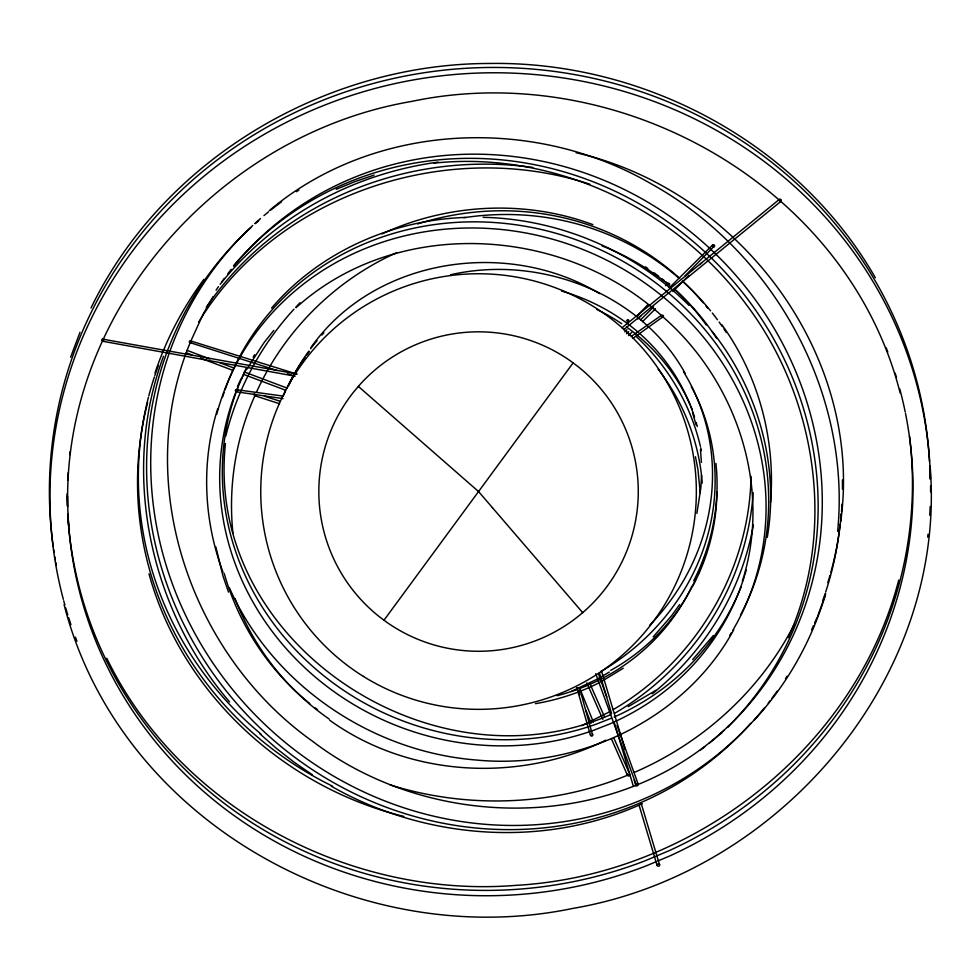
<?xml version="1.0" encoding="UTF-8"?>
<svg xmlns="http://www.w3.org/2000/svg" width="980" height="980" viewBox="0 0 980 980"><rect width="100%" height="100%" fill="white"/><g stroke="black" fill="none" stroke-linecap="round" stroke-linejoin="round"><path stroke-width="1.47" d="M716.858 491.96C716.649 524.741 708.136 557.363 692.639 586.224M751.023 476.317C749.565 571.095 694.857 662.149 613.137 709.655M770.525 502.605C775.744 440.057 758.765 375.744 721.905 324.796M701.558 475.178L700.835 487.979L696.878 513.434M837.643 531.27C851.424 391.914 773.085 251.346 651.406 183.958C534.027 115.505 374.642 121.937 269.329 210.578M225.461 443.475C203.999 642.353 432.327 793.028 610.675 714.653M840.767 521.238C863.723 353.719 738.357 189.569 576.167 152.745M767.267 537.359C779.688 464.9 757.54 388.754 712.166 331.473M661.096 316.136L662.615 315.119A1.311 1.25 55.1 0 1 663.485 316.393L633.031 338.235M590.462 734.559L590.928 735.907A1.299 1.25 -16 0 0 592.68 735.527L579.401 687.568M217.609 409.003C201.023 462.046 203.607 520.331 223.036 572.259M742.338 581.14C772.375 487.526 736.421 381.024 663.411 317.312M898.734 580.05C854.413 750.888 690.018 875.691 515.701 885.381C350.644 898.587 179.769 808.696 106.771 658.254M163.513 356.242C120.32 472.385 149.634 608.592 229.553 701.888M825.675 593.807C811.771 640.773 787.173 684.493 753.914 720.484M154.987 373.037C166.159 339.46 182.77 307.769 203.889 279.386M817.749 615.967L825.013 596.097M70.609 357.198L79.993 332.306M189.973 343.171C132.214 483.41 190.328 654.26 312.081 740.929C432.425 833.233 618.625 832.718 729.5 725.09M190.512 341.836L203.056 314.298L212.979 296.793M788.288 637.637C836.895 529.384 816.769 397.353 745.658 303.714C674.902 207.785 553.284 150.528 434.042 163.133M237.025 389.44L244.302 372.437A270.664 250.415 23.2 0 1 246.152 368.578M811.636 629.809L813.473 625.657M814.698 622.888L817.136 617.351M255.376 394.597C235.825 437.766 228.022 486.154 232.946 533.279M256.527 392.024C284.421 330.64 335.319 280.047 396.912 252.583M693.693 580.809C712.056 544.831 720.3 503.61 715.914 463.381M794.364 624.211C760.578 690.447 702.293 743.195 634.158 772.461M90.993 308.002C163.121 159.128 325.262 63.529 489.535 63.467C643.738 60.932 798.222 142.847 875.312 277.732M246.85 369.191L263.963 342.718L273.837 330.37M733.751 629.797C684.567 720.3 577.612 769.729 476.611 760.051C371.579 751.844 272.391 684.836 229.492 588.012M198.597 322.163C277.242 193.281 448.08 137.653 589.838 184.203M679.655 604.55L671.52 615.808L653.195 636.865M383.988 620.205L379.113 616.543A159.728 159.728 0 0 1 353.547 392.123L360.04 384.466A159.728 159.728 0 0 1 569.944 360.554L577.98 366.557A159.728 159.728 0 0 1 606.608 587.008A159.728 159.728 0 0 1 387.161 622.545L383.988 620.205L573.104 362.918M311.077 347.3C374.495 257.691 507.493 238.018 599.503 293.571M713.281 635.579L692.676 659.614M623.635 329.733L780.999 201.292L781.305 200.177A1.335 1.262 50.8 0 0 780.472 199.222L779.333 199.393L779.027 200.52M685.069 275.809L714.653 245.723A1.323 1.25 45.3 0 0 713.489 244.694L712.325 246.066M271.595 308.063C319.517 251.897 392.306 219.826 465.635 217.425M637.367 315.891L647.78 304.719M665.481 285.731L667.564 283.502M628.499 335.589L631.745 332.355M642.562 321.599L655.547 308.7M672.856 291.489L689.075 275.356M699.892 264.6L702.06 262.456M624.824 331.853L626.992 329.709M637.833 318.978L641.092 315.756M669.279 287.863L712.644 244.951M626.514 333.739L628.682 331.595M640.614 319.799L653.623 306.924M296.058 307.696C397.072 216.066 563.757 225.865 662.296 316.271M621.969 327.822L779.333 199.393M103.721 340.942L101.932 340.599A1.311 1.25 -79.7 0 1 102.226 339.08L296.83 373.944M237.319 391.473L235.666 391.388A1.299 1.25 -81.6 0 1 235.788 389.599L283.232 396.104A225.559 212.219 30.4 0 1 285.609 390.775M631.377 336.324L661.463 315.303M663.117 317.226L661.966 317.41M780.999 201.292L779.86 201.464M623.219 668.262L601.426 681.517M714.334 246.838L713.489 247.083A1.323 1.25 45.3 0 1 712.889 246.85M655.963 690.288L628.168 706.69M609.327 672.047L597.114 679.201L571.512 691.304M609.511 711.872L581.765 725.678M600.115 682.252C579.841 692.701 557.938 699.879 535.448 703.652M382.09 233.902C447.554 203.472 525.096 199.406 592.912 224.641M605.763 740.17C518.935 783.155 408.93 777.25 329.733 720.263M656.539 861.53L645.698 866.087A422.907 402.89 -5.6 0 1 67.951 514.182M657.886 860.955L670.075 855.822A422.907 402.89 -5.6 0 0 905.532 413.56M336.226 189.348L354.907 181.619L374.103 175.114M628.621 774.751C553.614 806.124 467.644 809.088 390.163 784.943M642.304 803.686C543.655 848.778 424.708 839.615 331.179 786.144M611.459 718.181L596.257 724.147A270.664 250.415 23.2 0 1 306.752 660.961A270.664 250.415 23.2 0 1 238.116 386.904M450.616 274.755C539.123 254.543 640.638 292.616 685.314 373.625M627.641 321.93L628.805 320.582A1.323 1.25 43.7 0 0 627.641 319.566L626.49 320.913M483.116 217.315C559.654 219.079 634.881 251.26 689.014 305.393M236.474 391.792L283.073 398.64M102.876 341.273L295.151 376.198M296.867 374.091L190.01 340.721A1.299 1.25 -72.5 0 0 189.446 342.424L277.205 370.538M190.108 343.037L191.014 342.951A1.299 1.25 -72.5 0 0 191.48 342.51M103.059 338.749L104.015 339.423M403.821 816.389C284.359 787.369 181.717 693.179 148.985 573.79M287.361 373.748L293.167 375.585M264.465 396.202L280.403 401.347M254.984 395.798L279.594 403.748M187.07 350.362L209.953 358.999M219.973 362.784L234.281 368.174M244.302 371.959L287.226 388.141M186.261 352.776L191.982 354.932M200.569 358.166L232.04 370.036M243.493 374.36L284.984 390.003M602.137 245.968C626.085 255.192 648.405 268.41 668.409 284.445M637.453 783.498L638.041 785.237A1.311 1.25 -19.8 0 1 636.583 785.74L595.718 673.652M190.916 340.636L191.578 341.248M312.289 774.739L294.098 762.195L276.654 748.585L260.043 733.959M592.361 733.91L592.888 734.645M358.374 386.438L478.546 491.556L492.487 507.738M582.696 612.647L492.401 507.64M589.678 683.146L604.476 716.76M613.725 737.769L629.136 772.779M586.799 682.876L602.823 719.295M611.447 738.895L627.482 775.315M579.707 688.095L593.39 722.125M576.865 687.801L579.719 694.894M585.979 710.488L591.112 723.252M598.51 673.971L606.755 696.841M617.045 725.445L638.152 784.061M635.873 785.176L635.983 784A1.311 1.25 -19.8 0 1 636.486 783.584M228.512 592.104L222.962 575.983L215.857 546.913M900.142 392.894C847.32 184.938 617.523 57.93 411.637 101.418C213.983 134.983 52.32 322.028 68.759 525.611M64.104 604.758C119.707 821.865 357.847 953.356 572.982 908.387C778.855 873.425 947.268 678.577 930.143 466.505M601.414 670.724L625.007 749.48M634.183 780.105L635.934 785.936M641.177 803.441L659.528 864.691M599.368 672.709L611.606 713.538M614.668 723.742L633.448 786.462M639.132 805.425L657.041 865.217M576.926 688.095L590.413 735.172M692.566 412.617L696.033 424.781M695.445 456.754L697.944 469.641L700.247 492.732M700.48 449.722L701.435 462.413M840.019 524.41A352.433 336.115 8.8 0 1 825.613 592.165M825.148 593.598A352.433 336.115 8.8 0 1 822.673 600.74M332.612 786.217A352.433 336.115 8.8 0 1 147.637 402.486M840.914 513.875A352.433 336.115 8.8 0 1 840.571 518.396M841.244 514.659A352.433 336.115 8.8 0 1 830.795 572.479M829.974 575.383A352.433 336.115 8.8 0 1 827.806 582.622M261.096 734.143A352.433 336.115 8.8 0 1 148.446 397.255M148.825 395.798A352.433 336.115 8.8 0 1 154.375 376.969M154.852 375.536A352.433 336.115 8.8 0 1 158.368 365.565M842.396 479.98A352.433 336.115 8.8 0 1 842.457 489.032M841.992 504.124A352.433 336.115 8.8 0 1 841.502 511.658M206.29 307.181A338.333 322.665 8.8 0 1 528.208 166.821M529.715 167.017A338.333 322.665 8.8 0 1 532.728 167.409M220.145 284.31A338.333 322.665 8.8 0 1 438.305 162.092M691.317 386.671A225.559 209.426 -23.6 0 1 601.304 671.214M683.562 371.812A225.559 209.426 -23.6 0 1 649.581 625.363M596.82 309.46A216.531 201.047 -23.6 0 1 621.798 323.731M626.502 326.989A216.531 201.047 -23.6 0 1 692.358 409.91M690.778 406.529A216.531 201.047 -23.6 0 1 694.538 417.113M696.18 422.49A216.531 201.047 -23.6 0 1 697.295 426.545M561.589 291.048A216.531 201.047 -23.6 0 1 638.433 332.453M639.499 333.384A216.531 201.047 -23.6 0 1 690.263 405.218M240.088 355.728A281.946 260.864 23.2 0 1 612.904 255.866A281.946 260.864 23.2 0 1 740.476 615.109M222.656 396.827A281.946 260.864 23.2 0 1 224.053 392.576M225.032 389.758A281.946 260.864 23.2 0 1 238.691 358.362M216.678 414.43A281.946 260.864 23.2 0 1 587.669 251.444A281.946 260.864 23.2 0 1 732.77 630.373M731.239 632.933A281.946 260.864 23.2 0 1 729.683 635.481M741.235 586.567A270.664 250.415 23.2 0 1 614.178 717.005M744.31 576.534A270.664 250.415 23.2 0 1 608.837 724.33L593.623 730.296A270.664 250.415 23.2 0 1 304.118 667.098A270.664 250.415 23.2 0 1 235.482 393.054M241.668 378.586A270.664 250.415 23.2 0 1 246.776 368.345M253.134 357.137A270.664 250.415 23.2 0 1 254.629 354.699M746.344 569.662A270.664 250.415 23.2 0 1 744.739 575.162M692.064 585.991A225.559 212.219 30.4 0 1 603.717 677.682M602.382 678.38A225.559 212.219 30.4 0 1 590.144 684.261M588.76 684.861A225.559 212.219 30.4 0 1 580.344 688.291M577.502 689.357A225.559 212.219 30.4 0 1 557.167 695.69M286.858 388.092A225.559 212.219 30.4 0 1 304.927 357.516M306.667 355.115A225.559 212.219 30.4 0 1 309.362 351.575M696.327 578.163A225.559 212.219 30.4 0 1 610.699 670.381M288.622 385.63A225.559 212.219 30.4 0 1 293.192 376.308M294.576 373.699A225.559 212.219 30.4 0 1 308.81 351.159M310.574 348.782A225.559 212.219 30.4 0 1 317.03 340.648M321.893 335.038A225.559 212.219 30.4 0 1 323.902 332.857M704.461 557.449A225.559 212.219 30.4 0 1 701.484 565.852M699.855 569.993A225.559 212.219 30.4 0 1 698.14 574.096M658.168 369.178A216.531 203.73 30.4 0 1 702.231 483.091M635.947 336.25A216.531 203.73 30.4 0 1 700.394 446.304M700.725 447.738A216.531 203.73 30.4 0 1 701.349 450.592M750.717 723.338A352.433 332.416 44.8 0 1 255.155 723.167A352.433 332.416 44.8 0 1 250.843 227.617M255.29 223.648A352.433 332.416 44.8 0 1 258.683 220.733M764.51 707.817A352.433 332.416 44.8 0 1 266.107 725.604A352.433 332.416 44.8 0 1 252.754 225.486M254.959 223.464A352.433 332.416 44.8 0 1 260.545 218.516M263.951 215.612A352.433 332.416 44.8 0 1 268.557 211.815M270.884 209.941A352.433 332.416 44.8 0 1 281.591 201.819M296.401 191.7A352.433 332.416 44.8 0 1 298.925 190.096M787.063 676.212A352.433 332.416 44.8 0 1 785.47 678.736M777.14 691.157A352.433 332.416 44.8 0 1 771.86 698.397M770.06 700.786A352.433 332.416 44.8 0 1 768.234 703.15M722.285 732.354A338.333 319.113 44.8 0 1 720.19 734.314M233.497 265.776A338.333 319.113 44.8 0 1 706.274 253.171A338.333 319.113 44.8 0 1 727.43 727.38M724.318 730.161A338.333 319.113 44.8 0 1 709.153 743.281M704.657 746.846A338.333 319.113 44.8 0 1 700.1 750.325M216.066 290.227A338.333 319.113 44.8 0 1 218.467 286.65M221.75 281.958A338.333 319.113 44.8 0 1 224.273 278.467M227.715 273.886A338.333 319.113 44.8 0 1 231.243 269.353M233.938 266.009A338.333 319.113 44.8 0 1 710.402 249.006A338.333 319.113 44.8 0 1 727.442 727.221M53.239 546.632A440.535 419.685 -5.6 0 1 449.257 69.605A440.535 419.685 -5.6 0 1 929.481 461.568M929.702 465.953A440.535 419.685 -5.6 0 1 930.057 479.147M56.325 565.423A440.535 419.685 -5.6 0 1 55.787 562.545M55.272 559.654A440.535 419.685 -5.6 0 1 54.782 556.763M54.096 552.426A440.535 419.685 -5.6 0 1 53.655 549.523M63.333 599.344A440.535 419.685 -5.6 0 1 430.698 77.187A440.535 419.685 -5.6 0 1 930.473 478.608M930.596 485.933A440.535 419.685 -5.6 0 1 930.596 491.801M930.216 506.452A440.535 419.685 -5.6 0 1 929.726 515.235M928.011 534.235A440.535 419.685 -5.6 0 1 927.668 537.15M76.942 641.214A440.535 419.685 -5.6 0 1 75.374 637.086M70.94 624.64A440.535 419.685 -5.6 0 1 68.661 617.657M67.779 614.852A440.535 419.685 -5.6 0 1 65.684 607.821M64.876 605.003A440.535 419.685 -5.6 0 1 63.712 600.765M909.526 436.149A422.907 402.89 -5.6 0 1 669.548 850.493L645.171 860.759A422.907 402.89 -5.6 0 1 68.049 519.253M67.302 505.876A422.907 402.89 -5.6 0 1 67.032 493.957M67.681 506.734A422.907 402.89 -5.6 0 1 67.547 496.309M67.902 479.93A422.907 402.89 -5.6 0 1 68.294 472.483M69.825 454.647A422.907 402.89 -5.6 0 1 70.156 451.682M886.177 347.827A422.907 402.89 -5.6 0 1 887.794 352.004M895.144 373.147A422.907 402.89 -5.6 0 1 896.467 377.423M899.75 388.901A422.907 402.89 -5.6 0 1 905.238 412.102M657.09 864.605A1.25 1.201 -16.7 0 0 657.85 866.136A1.25 1.201 -16.7 0 0 659.026 863.919M658.058 863.809A1.25 1.201 -16.7 0 1 658.695 863.846M629.736 774.188A1.25 1.213 -23.8 0 1 628.535 775.964A1.25 1.213 -23.8 0 1 627.58 774.102M256.197 395.54A1.262 1.237 -72.1 0 1 254.445 395.43A1.262 1.237 -72.1 0 1 254.567 393.654M237.613 389.954A1.299 1.25 -81.6 0 1 237.724 390.591M667.196 284.666A1.25 1.225 43 0 1 668.054 283.257A1.25 1.225 43 0 1 669.561 284.004A1.25 1.225 43 0 1 668.985 285.548M682.84 281.309A281.946 269.047 -45.2 0 1 703.199 302.759M705.906 306.005A281.946 269.047 -45.2 0 1 707.683 308.198M317.496 709.606A281.946 269.047 -45.2 0 1 315.241 707.903M309.717 703.53A281.946 269.047 -45.2 0 1 224.15 573.312M237.491 386.635A281.946 269.047 -45.2 0 1 241.129 378.623M417.615 223.942A281.946 269.047 -45.2 0 1 679.74 278.443M682.435 281.211A281.946 269.047 -45.2 0 1 710.537 310.807M712.301 313.012A281.946 269.047 -45.2 0 1 717.433 319.737M719.1 322.016A281.946 269.047 -45.2 0 1 722.346 326.622M723.938 328.949A281.946 269.047 -45.2 0 1 726.266 332.49M329.231 719.1A281.946 269.047 -45.2 0 1 235.053 598.609M225.792 436.014A281.946 269.047 -45.2 0 1 293.939 309.214M295.948 307.046A281.946 269.047 -45.2 0 1 300.015 302.771M463.859 217.719A281.946 269.047 -45.2 0 1 679.263 278.406M675.196 289.602A270.664 258.279 -45.2 0 1 706.311 325.029M753.216 492.695A270.664 258.279 -45.2 0 1 614.766 713.244M674.583 289.321A270.664 258.279 -45.2 0 1 716.735 338.48M753.387 525.023A270.664 258.279 -45.2 0 1 652.288 693.742M645.355 266.842A270.664 258.279 -45.2 0 1 647.817 268.483M653.88 272.697A270.664 258.279 -45.2 0 1 658.634 276.201M662.149 278.896A270.664 258.279 -45.2 0 1 664.452 280.733M665.604 281.664A270.664 258.279 -45.2 0 1 667.882 283.539M363.458 676.457A217.805 217.805 0 0 0 696.229 498.771A217.805 217.805 0 0 0 375.952 299.427A217.805 217.805 0 0 0 363.458 676.457"/></g></svg>
